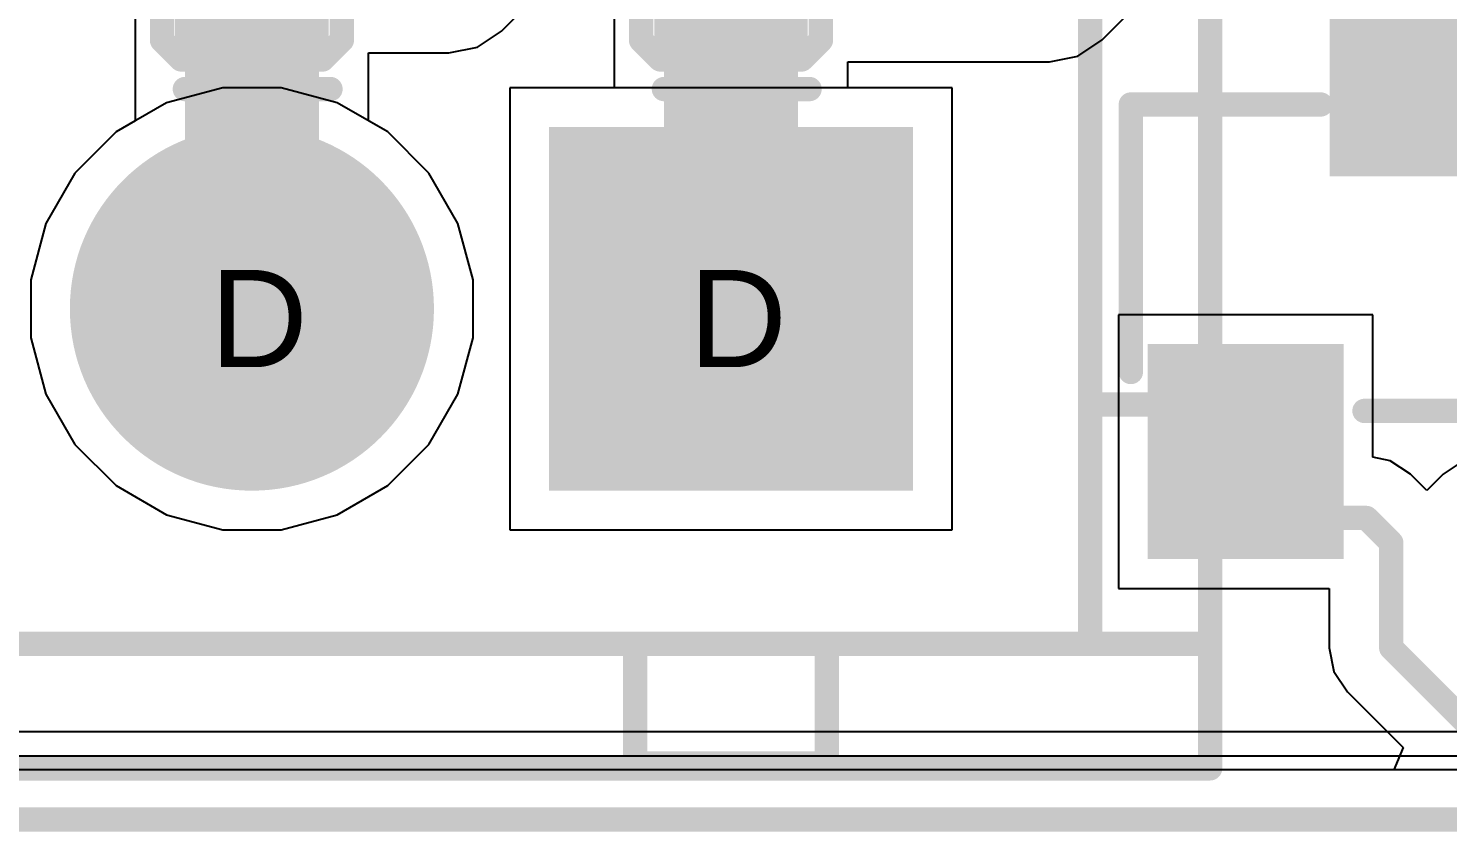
# Model space of a CAD drawing. Header units: inches. Extents: x 0 to 208, y 0 to 213.
# Drawn here: x 4.4575 to 4.7491, y -0.0025 to 0.1627 of the extents above; entities that cross this region are included whole.
import ezdxf

# ---------------------------------------------------------------- set-up
doc = ezdxf.new("R2010")
doc.units = ezdxf.units.IN
doc.header["$MEASUREMENT"] = 0
for name, color, linetype in [('Board_Outline', 216, 'Continuous'), ('Bottom Layer', 5, 'Continuous'), ('Bottom Overlay', 54, 'Continuous'), ('Bottom Paste', 16, 'Continuous'), ('Bottom Solder', 6, 'Continuous'), ('Drill Drawing', 1, 'Continuous'), ('L2_GND1', 16, 'Continuous'), ('L3_SIG1', 76, 'Continuous'), ('L4_PWR', 90, 'Continuous'), ('L5_GND2', 156, 'Continuous'), ('L6_SIG2', 130, 'Continuous'), ('L7_GND3', 216, 'Continuous'), ('Multi-Layer', 9, 'Continuous'), ('Pad Holes', 156, 'Continuous'), ('Top Layer', 1, 'Continuous'), ('Top Overlay', 2, 'Continuous'), ('Top Solder', 216, 'Continuous')]:
    doc.layers.add(name, color=color, linetype=linetype)
doc.styles.add('Arial', font='', dxfattribs={"height": 0.2})
doc.styles.get('Arial').set_extended_font_data('Arial')

# ---------------------------------------------------------------- blocks, each defined once
blk = doc.blocks.new('SOT_23_B_3')
at = {"layer": 'Bottom Layer'}
for points in [[(-0.05354, 0.05748), (-0.02126, 0.05748), (-0.02126, 0.02126), (-0.05354, 0.02126)], [(0.02126, 0.05748), (0.05354, 0.05748), (0.05354, 0.02126), (0.02126, 0.02126)], [(-0.01614, -0.02126), (0.01614, -0.02126), (0.01614, -0.05748), (-0.01614, -0.05748)]]:
    blk.add_hatch(color=5, dxfattribs=at).paths.add_polyline_path(points)
at = {"layer": 'Bottom Paste'}
for points in [[(-0.05354, 0.05748), (-0.02126, 0.05748), (-0.02126, 0.02126), (-0.05354, 0.02126)], [(0.02126, 0.05748), (0.05354, 0.05748), (0.05354, 0.02126), (0.02126, 0.02126)], [(-0.01614, -0.02126), (0.01614, -0.02126), (0.01614, -0.05748), (-0.01614, -0.05748)]]:
    blk.add_hatch(color=16, dxfattribs=at).paths.add_polyline_path(points)
at = {"layer": 'Bottom Solder'}
for points in [[(-0.05754, 0.06148), (-0.01726, 0.06148), (-0.01726, 0.01726), (-0.05754, 0.01726)], [(0.01726, 0.06148), (0.05754, 0.06148), (0.05754, 0.01726), (0.01726, 0.01726)], [(-0.02014, -0.01726), (0.02014, -0.01726), (0.02014, -0.06148), (-0.02014, -0.06148)]]:
    blk.add_hatch(color=6, dxfattribs=at).paths.add_polyline_path(points)
at = {"layer": 'Bottom Overlay'}
for points in [[(-0.066, 0.051, 0.005, 0.005, 0), (-0.066, 0.041, 0.005, 0.005, 0)], [(-0.061, 0.046, 0.005, 0.005, 0), (-0.066, 0.051, 0.005, 0.005, 0)], [(-0.061, 0.046, 0.005, 0.005, 0), (-0.066, 0.041, 0.005, 0.005, 0)], [(0.013, 0.031, 0.005, 0.005, 0), (-0.013, 0.031, 0.005, 0.005, 0)], [(-0.061, 0.023, 0.005, 0.005, 0), (-0.061, -0.032, 0.005, 0.005, 0)], [(0.061, 0.023, 0.005, 0.005, 0), (0.061, -0.032, 0.005, 0.005, 0)], [(-0.022, -0.032, 0.005, 0.005, 0), (-0.061, -0.032, 0.005, 0.005, 0)], [(0.061, -0.032, 0.005, 0.005, 0), (0.022, -0.032, 0.005, 0.005, 0)]]:
    blk.add_lwpolyline(points, format="xyseb", dxfattribs=at)
for points in [[(-0.06725, 0.051, 0.0025, 0.0025, 1), (-0.06475, 0.051, 0.0025, 0.0025, 1)], [(-0.06725, 0.051, 0.0025, 0.0025, 1), (-0.06475, 0.051, 0.0025, 0.0025, 1)], [(-0.06225, 0.046, 0.0025, 0.0025, 1), (-0.05975, 0.046, 0.0025, 0.0025, 1)], [(-0.06225, 0.046, 0.0025, 0.0025, 1), (-0.05975, 0.046, 0.0025, 0.0025, 1)], [(-0.06725, 0.041, 0.0025, 0.0025, 1), (-0.06475, 0.041, 0.0025, 0.0025, 1)], [(-0.06725, 0.041, 0.0025, 0.0025, 1), (-0.06475, 0.041, 0.0025, 0.0025, 1)], [(-0.01425, 0.031, 0.0025, 0.0025, 1), (-0.01175, 0.031, 0.0025, 0.0025, 1)], [(0.01175, 0.031, 0.0025, 0.0025, 1), (0.01425, 0.031, 0.0025, 0.0025, 1)], [(-0.06225, 0.023, 0.0025, 0.0025, 1), (-0.05975, 0.023, 0.0025, 0.0025, 1)], [(0.05975, 0.023, 0.0025, 0.0025, 1), (0.06225, 0.023, 0.0025, 0.0025, 1)], [(-0.06225, -0.032, 0.0025, 0.0025, 1), (-0.05975, -0.032, 0.0025, 0.0025, 1)], [(-0.06225, -0.032, 0.0025, 0.0025, 1), (-0.05975, -0.032, 0.0025, 0.0025, 1)], [(-0.02325, -0.032, 0.0025, 0.0025, 1), (-0.02075, -0.032, 0.0025, 0.0025, 1)], [(0.02075, -0.032, 0.0025, 0.0025, 1), (0.02325, -0.032, 0.0025, 0.0025, 1)], [(0.05975, -0.032, 0.0025, 0.0025, 1), (0.06225, -0.032, 0.0025, 0.0025, 1)], [(0.05975, -0.032, 0.0025, 0.0025, 1), (0.06225, -0.032, 0.0025, 0.0025, 1)]]:
    blk.add_lwpolyline(points, format="xyseb", close=True, dxfattribs=at)
blk = doc.blocks.new('DFN1006_2L__B__D____________B_105')
at = {"layer": 'Bottom Layer'}
for points in [[(-0.02067, 0.01378), (-0.00492, 0.01378), (-0.00492, -0.01378), (-0.02067, -0.01378)], [(0.00492, 0.01378), (0.02067, 0.01378), (0.02067, -0.01378), (0.00492, -0.01378)]]:
    blk.add_hatch(color=5, dxfattribs=at).paths.add_polyline_path(points)
at = {"layer": 'Bottom Paste'}
for points in [[(-0.02067, 0.01378), (-0.00492, 0.01378), (-0.00492, -0.01378), (-0.02067, -0.01378)], [(0.00492, 0.01378), (0.02067, 0.01378), (0.02067, -0.01378), (0.00492, -0.01378)]]:
    blk.add_hatch(color=16, dxfattribs=at).paths.add_polyline_path(points)
at = {"layer": 'Bottom Solder'}
for points in [[(-0.02267, 0.01578), (-0.00292, 0.01578), (-0.00292, -0.01578), (-0.02267, -0.01578)], [(0.00292, 0.01578), (0.02267, 0.01578), (0.02267, -0.01578), (0.00292, -0.01578)]]:
    blk.add_hatch(color=6, dxfattribs=at).paths.add_polyline_path(points)
at = {"layer": 'Bottom Overlay'}
for points in [[(-0.02474, 0.01453, 0.005, 0.005, 0), (-0.0208, 0.01847, 0.005, 0.005, 0)], [(-0.01, 0.01847, 0.005, 0.005, 0), (-0.0208, 0.01847, 0.005, 0.005, 0)], [(0.0208, 0.01847, 0.005, 0.005, 0), (0.01, 0.01847, 0.005, 0.005, 0)], [(0.02474, 0.01453, 0.005, 0.005, 0), (0.0208, 0.01847, 0.005, 0.005, 0)], [(-0.03082, -0.01378, 0.005, 0.005, 0), (-0.03082, 0.01614, 0.005, 0.005, 0)], [(0.03083, -0.01378, 0.005, 0.005, 0), (0.03083, 0.01614, 0.005, 0.005, 0)], [(-0.02474, -0.01453, 0.005, 0.005, 0), (-0.02474, 0.01453, 0.005, 0.005, 0)], [(0.02474, -0.01453, 0.005, 0.005, 0), (0.02474, 0.01453, 0.005, 0.005, 0)], [(-0.0208, -0.01847, 0.005, 0.005, 0), (-0.02474, -0.01453, 0.005, 0.005, 0)], [(0.0208, -0.01847, 0.005, 0.005, 0), (0.02474, -0.01453, 0.005, 0.005, 0)], [(-0.01962, -0.01847, 0.005, 0.005, 0), (-0.0208, -0.01847, 0.005, 0.005, 0)], [(-0.01, -0.01847, 0.005, 0.005, 0), (-0.01962, -0.01847, 0.005, 0.005, 0)], [(0.01962, -0.01847, 0.005, 0.005, 0), (0.01, -0.01847, 0.005, 0.005, 0)], [(0.0208, -0.01847, 0.005, 0.005, 0), (0.01962, -0.01847, 0.005, 0.005, 0)]]:
    blk.add_lwpolyline(points, format="xyseb", dxfattribs=at)
for points in [[(-0.02205, 0.01847, 0.0025, 0.0025, 1), (-0.01955, 0.01847, 0.0025, 0.0025, 1)], [(-0.02205, 0.01847, 0.0025, 0.0025, 1), (-0.01955, 0.01847, 0.0025, 0.0025, 1)], [(-0.01125, 0.01847, 0.0025, 0.0025, 1), (-0.00875, 0.01847, 0.0025, 0.0025, 1)], [(0.00875, 0.01847, 0.0025, 0.0025, 1), (0.01125, 0.01847, 0.0025, 0.0025, 1)], [(0.01955, 0.01847, 0.0025, 0.0025, 1), (0.02205, 0.01847, 0.0025, 0.0025, 1)], [(0.01955, 0.01847, 0.0025, 0.0025, 1), (0.02205, 0.01847, 0.0025, 0.0025, 1)], [(-0.03207, 0.01614, 0.0025, 0.0025, 1), (-0.02957, 0.01614, 0.0025, 0.0025, 1)], [(0.02958, 0.01614, 0.0025, 0.0025, 1), (0.03208, 0.01614, 0.0025, 0.0025, 1)], [(-0.02599, 0.01453, 0.0025, 0.0025, 1), (-0.02349, 0.01453, 0.0025, 0.0025, 1)], [(-0.02599, 0.01453, 0.0025, 0.0025, 1), (-0.02349, 0.01453, 0.0025, 0.0025, 1)], [(0.02349, 0.01453, 0.0025, 0.0025, 1), (0.02599, 0.01453, 0.0025, 0.0025, 1)], [(0.02349, 0.01453, 0.0025, 0.0025, 1), (0.02599, 0.01453, 0.0025, 0.0025, 1)], [(-0.03207, -0.01378, 0.0025, 0.0025, 1), (-0.02957, -0.01378, 0.0025, 0.0025, 1)], [(0.02958, -0.01378, 0.0025, 0.0025, 1), (0.03208, -0.01378, 0.0025, 0.0025, 1)], [(-0.02599, -0.01453, 0.0025, 0.0025, 1), (-0.02349, -0.01453, 0.0025, 0.0025, 1)], [(-0.02599, -0.01453, 0.0025, 0.0025, 1), (-0.02349, -0.01453, 0.0025, 0.0025, 1)], [(0.02349, -0.01453, 0.0025, 0.0025, 1), (0.02599, -0.01453, 0.0025, 0.0025, 1)], [(0.02349, -0.01453, 0.0025, 0.0025, 1), (0.02599, -0.01453, 0.0025, 0.0025, 1)], [(-0.02205, -0.01847, 0.0025, 0.0025, 1), (-0.01955, -0.01847, 0.0025, 0.0025, 1)], [(-0.02205, -0.01847, 0.0025, 0.0025, 1), (-0.01955, -0.01847, 0.0025, 0.0025, 1)], [(-0.02087, -0.01847, 0.0025, 0.0025, 1), (-0.01837, -0.01847, 0.0025, 0.0025, 1)], [(-0.02087, -0.01847, 0.0025, 0.0025, 1), (-0.01837, -0.01847, 0.0025, 0.0025, 1)], [(-0.01125, -0.01847, 0.0025, 0.0025, 1), (-0.00875, -0.01847, 0.0025, 0.0025, 1)], [(0.00875, -0.01847, 0.0025, 0.0025, 1), (0.01125, -0.01847, 0.0025, 0.0025, 1)], [(0.01837, -0.01847, 0.0025, 0.0025, 1), (0.02087, -0.01847, 0.0025, 0.0025, 1)], [(0.01837, -0.01847, 0.0025, 0.0025, 1), (0.02087, -0.01847, 0.0025, 0.0025, 1)], [(0.01955, -0.01847, 0.0025, 0.0025, 1), (0.02205, -0.01847, 0.0025, 0.0025, 1)], [(0.01955, -0.01847, 0.0025, 0.0025, 1), (0.02205, -0.01847, 0.0025, 0.0025, 1)]]:
    blk.add_lwpolyline(points, format="xyseb", close=True, dxfattribs=at)
blk = doc.blocks.new('DFN1006_2L__B__D____________B_106')
at = {"layer": 'Bottom Layer'}
for points in [[(-0.02067, 0.01378), (-0.00492, 0.01378), (-0.00492, -0.01378), (-0.02067, -0.01378)], [(0.00492, 0.01378), (0.02067, 0.01378), (0.02067, -0.01378), (0.00492, -0.01378)]]:
    blk.add_hatch(color=5, dxfattribs=at).paths.add_polyline_path(points)
at = {"layer": 'Bottom Paste'}
for points in [[(-0.02067, 0.01378), (-0.00492, 0.01378), (-0.00492, -0.01378), (-0.02067, -0.01378)], [(0.00492, 0.01378), (0.02067, 0.01378), (0.02067, -0.01378), (0.00492, -0.01378)]]:
    blk.add_hatch(color=16, dxfattribs=at).paths.add_polyline_path(points)
at = {"layer": 'Bottom Solder'}
for points in [[(-0.02267, 0.01578), (-0.00292, 0.01578), (-0.00292, -0.01578), (-0.02267, -0.01578)], [(0.00292, 0.01578), (0.02267, 0.01578), (0.02267, -0.01578), (0.00292, -0.01578)]]:
    blk.add_hatch(color=6, dxfattribs=at).paths.add_polyline_path(points)
at = {"layer": 'Bottom Overlay'}
for points in [[(-0.02474, 0.01453, 0.005, 0.005, 0), (-0.0208, 0.01847, 0.005, 0.005, 0)], [(-0.01, 0.01847, 0.005, 0.005, 0), (-0.0208, 0.01847, 0.005, 0.005, 0)], [(0.0208, 0.01847, 0.005, 0.005, 0), (0.01, 0.01847, 0.005, 0.005, 0)], [(0.02474, 0.01453, 0.005, 0.005, 0), (0.0208, 0.01847, 0.005, 0.005, 0)], [(-0.03082, -0.01378, 0.005, 0.005, 0), (-0.03082, 0.01614, 0.005, 0.005, 0)], [(0.03083, -0.01378, 0.005, 0.005, 0), (0.03083, 0.01614, 0.005, 0.005, 0)], [(-0.02474, -0.01453, 0.005, 0.005, 0), (-0.02474, 0.01453, 0.005, 0.005, 0)], [(0.02474, -0.01453, 0.005, 0.005, 0), (0.02474, 0.01453, 0.005, 0.005, 0)], [(-0.0208, -0.01847, 0.005, 0.005, 0), (-0.02474, -0.01453, 0.005, 0.005, 0)], [(0.0208, -0.01847, 0.005, 0.005, 0), (0.02474, -0.01453, 0.005, 0.005, 0)], [(-0.01962, -0.01847, 0.005, 0.005, 0), (-0.0208, -0.01847, 0.005, 0.005, 0)], [(-0.01, -0.01847, 0.005, 0.005, 0), (-0.01962, -0.01847, 0.005, 0.005, 0)], [(0.01962, -0.01847, 0.005, 0.005, 0), (0.01, -0.01847, 0.005, 0.005, 0)], [(0.0208, -0.01847, 0.005, 0.005, 0), (0.01962, -0.01847, 0.005, 0.005, 0)]]:
    blk.add_lwpolyline(points, format="xyseb", dxfattribs=at)
for points in [[(-0.02205, 0.01847, 0.0025, 0.0025, 1), (-0.01955, 0.01847, 0.0025, 0.0025, 1)], [(-0.02205, 0.01847, 0.0025, 0.0025, 1), (-0.01955, 0.01847, 0.0025, 0.0025, 1)], [(-0.01125, 0.01847, 0.0025, 0.0025, 1), (-0.00875, 0.01847, 0.0025, 0.0025, 1)], [(0.00875, 0.01847, 0.0025, 0.0025, 1), (0.01125, 0.01847, 0.0025, 0.0025, 1)], [(0.01955, 0.01847, 0.0025, 0.0025, 1), (0.02205, 0.01847, 0.0025, 0.0025, 1)], [(0.01955, 0.01847, 0.0025, 0.0025, 1), (0.02205, 0.01847, 0.0025, 0.0025, 1)], [(-0.03207, 0.01614, 0.0025, 0.0025, 1), (-0.02957, 0.01614, 0.0025, 0.0025, 1)], [(0.02958, 0.01614, 0.0025, 0.0025, 1), (0.03208, 0.01614, 0.0025, 0.0025, 1)], [(-0.02599, 0.01453, 0.0025, 0.0025, 1), (-0.02349, 0.01453, 0.0025, 0.0025, 1)], [(-0.02599, 0.01453, 0.0025, 0.0025, 1), (-0.02349, 0.01453, 0.0025, 0.0025, 1)], [(0.02349, 0.01453, 0.0025, 0.0025, 1), (0.02599, 0.01453, 0.0025, 0.0025, 1)], [(0.02349, 0.01453, 0.0025, 0.0025, 1), (0.02599, 0.01453, 0.0025, 0.0025, 1)], [(-0.03207, -0.01378, 0.0025, 0.0025, 1), (-0.02957, -0.01378, 0.0025, 0.0025, 1)], [(0.02958, -0.01378, 0.0025, 0.0025, 1), (0.03208, -0.01378, 0.0025, 0.0025, 1)], [(-0.02599, -0.01453, 0.0025, 0.0025, 1), (-0.02349, -0.01453, 0.0025, 0.0025, 1)], [(-0.02599, -0.01453, 0.0025, 0.0025, 1), (-0.02349, -0.01453, 0.0025, 0.0025, 1)], [(0.02349, -0.01453, 0.0025, 0.0025, 1), (0.02599, -0.01453, 0.0025, 0.0025, 1)], [(0.02349, -0.01453, 0.0025, 0.0025, 1), (0.02599, -0.01453, 0.0025, 0.0025, 1)], [(-0.02205, -0.01847, 0.0025, 0.0025, 1), (-0.01955, -0.01847, 0.0025, 0.0025, 1)], [(-0.02205, -0.01847, 0.0025, 0.0025, 1), (-0.01955, -0.01847, 0.0025, 0.0025, 1)], [(-0.02087, -0.01847, 0.0025, 0.0025, 1), (-0.01837, -0.01847, 0.0025, 0.0025, 1)], [(-0.02087, -0.01847, 0.0025, 0.0025, 1), (-0.01837, -0.01847, 0.0025, 0.0025, 1)], [(-0.01125, -0.01847, 0.0025, 0.0025, 1), (-0.00875, -0.01847, 0.0025, 0.0025, 1)], [(0.00875, -0.01847, 0.0025, 0.0025, 1), (0.01125, -0.01847, 0.0025, 0.0025, 1)], [(0.01837, -0.01847, 0.0025, 0.0025, 1), (0.02087, -0.01847, 0.0025, 0.0025, 1)], [(0.01837, -0.01847, 0.0025, 0.0025, 1), (0.02087, -0.01847, 0.0025, 0.0025, 1)], [(0.01955, -0.01847, 0.0025, 0.0025, 1), (0.02205, -0.01847, 0.0025, 0.0025, 1)], [(0.01955, -0.01847, 0.0025, 0.0025, 1), (0.02205, -0.01847, 0.0025, 0.0025, 1)]]:
    blk.add_lwpolyline(points, format="xyseb", close=True, dxfattribs=at)
blk = doc.blocks.new('HC_XH_3A_R_529')
at = {"layer": 'Bottom Layer'}
h = blk.add_hatch(color=5, dxfattribs=at)
edge = h.paths.add_edge_path()
edge.add_arc((0, 0), 0.03543, 0, 360)
blk.add_hatch(color=5, dxfattribs=at).paths.add_polyline_path([(0.06299, 0.03543), (0.13386, 0.03543), (0.13386, -0.03543), (0.06299, -0.03543)])
at = {"layer": 'Bottom Solder'}
h = blk.add_hatch(color=6, dxfattribs=at)
edge = h.paths.add_edge_path()
edge.add_arc((0, 0), 0.0374, 0, 360)
blk.add_hatch(color=6, dxfattribs=at).paths.add_polyline_path([(0.06102, 0.0374), (0.13583, 0.0374), (0.13583, -0.0374), (0.06102, -0.0374)])
at = {"layer": 'L2_GND1'}
h = blk.add_hatch(color=16, dxfattribs=at)
edge = h.paths.add_edge_path()
edge.add_arc((0, 0), 0.03543, 0, 360)
blk.add_hatch(color=16, dxfattribs=at).paths.add_polyline_path([(0.06299, 0.03543), (0.13386, 0.03543), (0.13386, -0.03543), (0.06299, -0.03543)])
at = {"layer": 'L3_SIG1'}
h = blk.add_hatch(color=76, dxfattribs=at)
edge = h.paths.add_edge_path()
edge.add_arc((0, 0), 0.03543, 0, 360)
blk.add_hatch(color=76, dxfattribs=at).paths.add_polyline_path([(0.06299, 0.03543), (0.13386, 0.03543), (0.13386, -0.03543), (0.06299, -0.03543)])
at = {"layer": 'L4_PWR'}
h = blk.add_hatch(color=90, dxfattribs=at)
edge = h.paths.add_edge_path()
edge.add_arc((0, 0), 0.03543, 0, 360)
blk.add_hatch(color=90, dxfattribs=at).paths.add_polyline_path([(0.06299, 0.03543), (0.13386, 0.03543), (0.13386, -0.03543), (0.06299, -0.03543)])
at = {"layer": 'L5_GND2'}
h = blk.add_hatch(color=156, dxfattribs=at)
edge = h.paths.add_edge_path()
edge.add_arc((0, 0), 0.03543, 0, 360)
blk.add_hatch(color=156, dxfattribs=at).paths.add_polyline_path([(0.06299, 0.03543), (0.13386, 0.03543), (0.13386, -0.03543), (0.06299, -0.03543)])
at = {"layer": 'L6_SIG2'}
h = blk.add_hatch(color=130, dxfattribs=at)
edge = h.paths.add_edge_path()
edge.add_arc((0, 0), 0.03543, 0, 360)
blk.add_hatch(color=130, dxfattribs=at).paths.add_polyline_path([(0.06299, 0.03543), (0.13386, 0.03543), (0.13386, -0.03543), (0.06299, -0.03543)])
at = {"layer": 'L7_GND3'}
h = blk.add_hatch(color=216, dxfattribs=at)
edge = h.paths.add_edge_path()
edge.add_arc((0, 0), 0.03543, 0, 360)
blk.add_hatch(color=216, dxfattribs=at).paths.add_polyline_path([(0.06299, 0.03543), (0.13386, 0.03543), (0.13386, -0.03543), (0.06299, -0.03543)])
at = {"layer": 'Multi-Layer'}
h = blk.add_hatch(color=9, dxfattribs=at)
edge = h.paths.add_edge_path()
edge.add_arc((0, 0), 0.03543, 0, 360)
blk.add_hatch(color=9, dxfattribs=at).paths.add_polyline_path([(0.06299, 0.03543), (0.13386, 0.03543), (0.13386, -0.03543), (0.06299, -0.03543)])
at = {"layer": 'Pad Holes'}
h = blk.add_hatch(color=7, dxfattribs=at)
edge = h.paths.add_edge_path()
edge.add_arc((0, 0), 0.01969, 0, 360)
h = blk.add_hatch(color=7, dxfattribs=at)
edge = h.paths.add_edge_path()
edge.add_arc((0.09842, 0), 0.01969, 0, 360)
at = {"layer": 'Top Layer'}
h = blk.add_hatch(color=1, dxfattribs=at)
edge = h.paths.add_edge_path()
edge.add_arc((0, 0), 0.03543, 0, 360)
blk.add_hatch(color=1, dxfattribs=at).paths.add_polyline_path([(0.06299, 0.03543), (0.13386, 0.03543), (0.13386, -0.03543), (0.06299, -0.03543)])
at = {"layer": 'Top Solder'}
h = blk.add_hatch(color=216, dxfattribs=at)
edge = h.paths.add_edge_path()
edge.add_arc((0, 0), 0.0374, 0, 360)
blk.add_hatch(color=216, dxfattribs=at).paths.add_polyline_path([(0.06102, 0.0374), (0.13583, 0.0374), (0.13583, -0.0374), (0.06102, -0.0374)])
at = {"layer": 'Top Overlay'}
for points in [[(0.19685, -0.09449, 0.005, 0.005, 0), (0.19685, 0.13386, 0.005, 0.005, 0)], [(0.17224, -0.0689, 0.005, 0.005, 0), (0.17224, 0.10827, 0.005, 0.005, 0)], [(0.17224, -0.0689, 0.005, 0.005, 0), (0.17224, -0.01969, 0.005, 0.005, 0)], [(0.17224, -0.01969, 0.005, 0.005, 0), (0.19685, -0.01969, 0.005, 0.005, 0)], [(0.19685, -0.0689, 0.005, 0.005, 0), (0.19685, -0.01969, 0.005, 0.005, 0)], [(-0.17717, -0.0689, 0.005, 0.005, 0), (0.17224, -0.0689, 0.005, 0.005, 0)], [(0.07874, -0.09351, 0.005, 0.005, 0), (0.07874, -0.0689, 0.005, 0.005, 0)], [(0.07874, -0.0689, 0.005, 0.005, 0), (0.11811, -0.0689, 0.005, 0.005, 0)], [(0.11811, -0.09351, 0.005, 0.005, 0), (0.11811, -0.0689, 0.005, 0.005, 0)], [(0.17224, -0.0689, 0.005, 0.005, 0), (0.19685, -0.0689, 0.005, 0.005, 0)], [(-0.19685, -0.09449, 0.005, 0.005, 0), (0.19685, -0.09449, 0.005, 0.005, 0)], [(0.07874, -0.09351, 0.005, 0.005, 0), (0.11811, -0.09351, 0.005, 0.005, 0)]]:
    blk.add_lwpolyline(points, format="xyseb", dxfattribs=at)
for points in [[(0.17099, -0.01969, 0.0025, 0.0025, 1), (0.17349, -0.01969, 0.0025, 0.0025, 1)], [(0.17099, -0.01969, 0.0025, 0.0025, 1), (0.17349, -0.01969, 0.0025, 0.0025, 1)], [(0.1956, -0.01969, 0.0025, 0.0025, 1), (0.1981, -0.01969, 0.0025, 0.0025, 1)], [(0.1956, -0.01969, 0.0025, 0.0025, 1), (0.1981, -0.01969, 0.0025, 0.0025, 1)], [(0.07749, -0.0689, 0.0025, 0.0025, 1), (0.07999, -0.0689, 0.0025, 0.0025, 1)], [(0.07749, -0.0689, 0.0025, 0.0025, 1), (0.07999, -0.0689, 0.0025, 0.0025, 1)], [(0.11686, -0.0689, 0.0025, 0.0025, 1), (0.11936, -0.0689, 0.0025, 0.0025, 1)], [(0.11686, -0.0689, 0.0025, 0.0025, 1), (0.11936, -0.0689, 0.0025, 0.0025, 1)], [(0.17099, -0.0689, 0.0025, 0.0025, 1), (0.17349, -0.0689, 0.0025, 0.0025, 1)], [(0.17099, -0.0689, 0.0025, 0.0025, 1), (0.17349, -0.0689, 0.0025, 0.0025, 1)], [(0.17099, -0.0689, 0.0025, 0.0025, 1), (0.17349, -0.0689, 0.0025, 0.0025, 1)], [(0.17099, -0.0689, 0.0025, 0.0025, 1), (0.17349, -0.0689, 0.0025, 0.0025, 1)], [(0.1956, -0.0689, 0.0025, 0.0025, 1), (0.1981, -0.0689, 0.0025, 0.0025, 1)], [(0.1956, -0.0689, 0.0025, 0.0025, 1), (0.1981, -0.0689, 0.0025, 0.0025, 1)], [(0.07749, -0.09351, 0.0025, 0.0025, 1), (0.07999, -0.09351, 0.0025, 0.0025, 1)], [(0.07749, -0.09351, 0.0025, 0.0025, 1), (0.07999, -0.09351, 0.0025, 0.0025, 1)], [(0.11686, -0.09351, 0.0025, 0.0025, 1), (0.11936, -0.09351, 0.0025, 0.0025, 1)], [(0.11686, -0.09351, 0.0025, 0.0025, 1), (0.11936, -0.09351, 0.0025, 0.0025, 1)], [(0.1956, -0.09449, 0.0025, 0.0025, 1), (0.1981, -0.09449, 0.0025, 0.0025, 1)], [(0.1956, -0.09449, 0.0025, 0.0025, 1), (0.1981, -0.09449, 0.0025, 0.0025, 1)]]:
    blk.add_lwpolyline(points, format="xyseb", close=True, dxfattribs=at)

msp = doc.modelspace()

# ---------------------------------------------------------------- hatches: boundary and pattern name
at = {"layer": 'Bottom Layer'}
for points in [[(4.48965, 0.10786), (4.5172, 0.10786), (4.5172, 0.17608), (4.48965, 0.17608)], [(4.58807, 0.10786), (4.61563, 0.10786), (4.61563, 0.17608), (4.58807, 0.17608)]]:
    msp.add_hatch(color=5, dxfattribs=at).paths.add_polyline_path(points)

# ---------------------------------------------------------------- linework, layer by layer
at = {"layer": 'Board_Outline'}
msp.add_lwpolyline([(0, 0, 0.005, 0.005, 0), (5.90551, 0, 0.005, 0.005, 0)], format="xyseb", dxfattribs=at)
at = {"layer": 'Bottom Layer'}
for p, q in [((4.6781, 0.16026), (4.70881, 0.19098)), ((4.47945, 0.17608), (4.47945, 0.14362)), ((4.57787, 0.17608), (4.57787, 0.15043)), ((4.55473, 0.1621), (4.56281, 0.17019)), ((4.54977, 0.15878), (4.55473, 0.1621)), ((4.5274, 0.14362), (4.5274, 0.15762)), ((4.5274, 0.15762), (4.54391, 0.15762)), ((4.54391, 0.15762), (4.54977, 0.15878)), ((4.67314, 0.15695), (4.6781, 0.16026)), ((4.62583, 0.15043), (4.62583, 0.15578)), ((4.62583, 0.15578), (4.66728, 0.15578)), ((4.66728, 0.15578), (4.67314, 0.15695)), ((4.57787, 0.15043), (4.55642, 0.15043)), ((4.55642, 0.15043), (4.55642, 0.05957)), ((4.64728, 0.15043), (4.62583, 0.15043)), ((4.64728, 0.05957), (4.64728, 0.15043)), ((4.47945, 0.14362), (4.47553, 0.14136)), ((4.53132, 0.14136), (4.5274, 0.14362)), ((4.47553, 0.14136), (4.46707, 0.1329)), ((4.53978, 0.1329), (4.53132, 0.14136)), ((4.46707, 0.1329), (4.46109, 0.12254)), ((4.54576, 0.12254), (4.53978, 0.1329)), ((4.46109, 0.12254), (4.45799, 0.11098)), ((4.54886, 0.11098), (4.54576, 0.12254)), ((4.45799, 0.11098), (4.45799, 0.09902)), ((4.54886, 0.09902), (4.54886, 0.11098)), ((4.73374, 0.10374), (4.68146, 0.10374)), ((4.68146, 0.10374), (4.68146, 0.04752)), ((4.73374, 0.07447), (4.73374, 0.10374)), ((4.45799, 0.09902), (4.46109, 0.08746)), ((4.54576, 0.08746), (4.54886, 0.09902)), ((4.46109, 0.08746), (4.46707, 0.0771)), ((4.53978, 0.0771), (4.54576, 0.08746)), ((4.46707, 0.0771), (4.47553, 0.06864)), ((4.53132, 0.06864), (4.53978, 0.0771)), ((4.73728, 0.07376), (4.73374, 0.07447)), ((4.74142, 0.071), (4.73728, 0.07376)), ((4.75229, 0.07376), (4.74815, 0.071)), ((4.74478, 0.06763), (4.74142, 0.071)), ((4.74815, 0.071), (4.74478, 0.06763)), ((4.47553, 0.06864), (4.48589, 0.06266)), ((4.52096, 0.06266), (4.53132, 0.06864)), ((4.48589, 0.06266), (4.49744, 0.05957)), ((4.50941, 0.05957), (4.52096, 0.06266)), ((4.49744, 0.05957), (4.50941, 0.05957)), ((4.55642, 0.05957), (4.64728, 0.05957)), ((4.68146, 0.04752), (4.72476, 0.04752)), ((4.72476, 0.04752), (4.72476, 0.03527)), ((4.72476, 0.03527), (4.72573, 0.0304)), ((4.72573, 0.0304), (4.72849, 0.02626)), ((4.72849, 0.02626), (4.73993, 0.01481)), ((4.73993, 0.01481), (4.73802, 0.0102)), ((4.73802, 0.0102), (3.69723, 0.0102))]:
    msp.add_line(p, q, dxfattribs=at)
for points in [[(4.7076, 0.07563, 0.005, 0.005, 0), (4.72124, 0.06199, 0.005, 0.005, 0)], [(4.72124, 0.06199, 0.005, 0.005, 0), (4.7324, 0.06199, 0.005, 0.005, 0)], [(4.7324, 0.06199, 0.005, 0.005, 0), (4.7375, 0.05689, 0.005, 0.005, 0)], [(4.7375, 0.03527, 0.005, 0.005, 0), (4.7375, 0.05689, 0.005, 0.005, 0)], [(4.7375, 0.03527, 0.005, 0.005, 0), (4.75611, 0.01666, 0.005, 0.005, 0)]]:
    msp.add_lwpolyline(points, format="xyseb", dxfattribs=at)
for points in [[(4.70635, 0.07563, 0.0025, 0.0025, 1), (4.70885, 0.07563, 0.0025, 0.0025, 1)], [(4.71999, 0.06199, 0.0025, 0.0025, 1), (4.72249, 0.06199, 0.0025, 0.0025, 1)], [(4.71999, 0.06199, 0.0025, 0.0025, 1), (4.72249, 0.06199, 0.0025, 0.0025, 1)], [(4.73115, 0.06199, 0.0025, 0.0025, 1), (4.73365, 0.06199, 0.0025, 0.0025, 1)], [(4.73115, 0.06199, 0.0025, 0.0025, 1), (4.73365, 0.06199, 0.0025, 0.0025, 1)], [(4.73625, 0.05689, 0.0025, 0.0025, 1), (4.73875, 0.05689, 0.0025, 0.0025, 1)], [(4.73625, 0.05689, 0.0025, 0.0025, 1), (4.73875, 0.05689, 0.0025, 0.0025, 1)], [(4.73625, 0.03527, 0.0025, 0.0025, 1), (4.73875, 0.03527, 0.0025, 0.0025, 1)], [(4.73625, 0.03527, 0.0025, 0.0025, 1), (4.73875, 0.03527, 0.0025, 0.0025, 1)]]:
    msp.add_lwpolyline(points, format="xyseb", close=True, dxfattribs=at)
at = {"layer": 'L2_GND1'}
for p, q in [((4.49744, 0.15043), (4.48589, 0.14734)), ((4.50941, 0.15043), (4.49744, 0.15043)), ((4.52096, 0.14734), (4.50941, 0.15043)), ((4.64728, 0.15043), (4.55642, 0.15043)), ((4.55642, 0.15043), (4.55642, 0.05957)), ((4.64728, 0.05957), (4.64728, 0.15043)), ((4.48589, 0.14734), (4.47553, 0.14136)), ((4.53132, 0.14136), (4.52096, 0.14734)), ((4.47553, 0.14136), (4.46707, 0.1329)), ((4.53978, 0.1329), (4.53132, 0.14136)), ((4.46707, 0.1329), (4.46109, 0.12254)), ((4.54576, 0.12254), (4.53978, 0.1329)), ((4.46109, 0.12254), (4.45799, 0.11098)), ((4.54886, 0.11098), (4.54576, 0.12254)), ((4.45799, 0.11098), (4.45799, 0.09902)), ((4.54886, 0.09902), (4.54886, 0.11098)), ((4.45799, 0.09902), (4.46109, 0.08746)), ((4.54576, 0.08746), (4.54886, 0.09902)), ((4.46109, 0.08746), (4.46707, 0.0771)), ((4.53978, 0.0771), (4.54576, 0.08746)), ((4.46707, 0.0771), (4.47553, 0.06864)), ((4.53132, 0.06864), (4.53978, 0.0771)), ((4.47553, 0.06864), (4.48589, 0.06266)), ((4.52096, 0.06266), (4.53132, 0.06864)), ((4.48589, 0.06266), (4.49744, 0.05957)), ((4.50941, 0.05957), (4.52096, 0.06266)), ((4.49744, 0.05957), (4.50941, 0.05957)), ((4.55642, 0.05957), (4.64728, 0.05957)), ((5.33184, 0.0102), (3.69723, 0.0102))]:
    msp.add_line(p, q, dxfattribs=at)
at = {"layer": 'L3_SIG1'}
for p, q in [((4.49744, 0.15043), (4.48589, 0.14734)), ((4.50941, 0.15043), (4.49744, 0.15043)), ((4.52096, 0.14734), (4.50941, 0.15043)), ((4.64728, 0.15043), (4.55642, 0.15043)), ((4.55642, 0.15043), (4.55642, 0.05957)), ((4.64728, 0.05957), (4.64728, 0.15043)), ((4.48589, 0.14734), (4.47553, 0.14136)), ((4.53132, 0.14136), (4.52096, 0.14734)), ((4.47553, 0.14136), (4.46707, 0.1329)), ((4.53978, 0.1329), (4.53132, 0.14136)), ((4.46707, 0.1329), (4.46109, 0.12254)), ((4.54576, 0.12254), (4.53978, 0.1329)), ((4.46109, 0.12254), (4.45799, 0.11098)), ((4.54886, 0.11098), (4.54576, 0.12254)), ((4.45799, 0.11098), (4.45799, 0.09902)), ((4.54886, 0.09902), (4.54886, 0.11098)), ((4.45799, 0.09902), (4.46109, 0.08746)), ((4.54576, 0.08746), (4.54886, 0.09902)), ((4.46109, 0.08746), (4.46707, 0.0771)), ((4.53978, 0.0771), (4.54576, 0.08746)), ((4.46707, 0.0771), (4.47553, 0.06864)), ((4.53132, 0.06864), (4.53978, 0.0771)), ((4.47553, 0.06864), (4.48589, 0.06266)), ((4.52096, 0.06266), (4.53132, 0.06864)), ((4.48589, 0.06266), (4.49744, 0.05957)), ((4.50941, 0.05957), (4.52096, 0.06266)), ((4.49744, 0.05957), (4.50941, 0.05957)), ((4.55642, 0.05957), (4.64728, 0.05957)), ((5.094, 0.013), (3.776, 0.013))]:
    msp.add_line(p, q, dxfattribs=at)
at = {"layer": 'L4_PWR'}
for p, q in [((4.49744, 0.15043), (4.48589, 0.14734)), ((4.50941, 0.15043), (4.49744, 0.15043)), ((4.52096, 0.14734), (4.50941, 0.15043)), ((4.64728, 0.15043), (4.55642, 0.15043)), ((4.55642, 0.15043), (4.55642, 0.05957)), ((4.64728, 0.05957), (4.64728, 0.15043)), ((4.48589, 0.14734), (4.47553, 0.14136)), ((4.53132, 0.14136), (4.52096, 0.14734)), ((4.47553, 0.14136), (4.46707, 0.1329)), ((4.53978, 0.1329), (4.53132, 0.14136)), ((4.46707, 0.1329), (4.46109, 0.12254)), ((4.54576, 0.12254), (4.53978, 0.1329)), ((4.46109, 0.12254), (4.45799, 0.11098)), ((4.54886, 0.11098), (4.54576, 0.12254)), ((4.45799, 0.11098), (4.45799, 0.09902)), ((4.54886, 0.09902), (4.54886, 0.11098)), ((4.45799, 0.09902), (4.46109, 0.08746)), ((4.54576, 0.08746), (4.54886, 0.09902)), ((4.46109, 0.08746), (4.46707, 0.0771)), ((4.53978, 0.0771), (4.54576, 0.08746)), ((4.46707, 0.0771), (4.47553, 0.06864)), ((4.53132, 0.06864), (4.53978, 0.0771)), ((4.47553, 0.06864), (4.48589, 0.06266)), ((4.52096, 0.06266), (4.53132, 0.06864)), ((4.48589, 0.06266), (4.49744, 0.05957)), ((4.50941, 0.05957), (4.52096, 0.06266)), ((4.49744, 0.05957), (4.50941, 0.05957)), ((4.55642, 0.05957), (4.64728, 0.05957)), ((5.89532, 0.0102), (3.69723, 0.0102))]:
    msp.add_line(p, q, dxfattribs=at)
at = {"layer": 'L5_GND2'}
for p, q in [((4.49744, 0.15043), (4.48589, 0.14734)), ((4.50941, 0.15043), (4.49744, 0.15043)), ((4.52096, 0.14734), (4.50941, 0.15043)), ((4.64728, 0.15043), (4.55642, 0.15043)), ((4.55642, 0.15043), (4.55642, 0.05957)), ((4.64728, 0.05957), (4.64728, 0.15043)), ((4.48589, 0.14734), (4.47553, 0.14136)), ((4.53132, 0.14136), (4.52096, 0.14734)), ((4.47553, 0.14136), (4.46707, 0.1329)), ((4.53978, 0.1329), (4.53132, 0.14136)), ((4.46707, 0.1329), (4.46109, 0.12254)), ((4.54576, 0.12254), (4.53978, 0.1329)), ((4.46109, 0.12254), (4.45799, 0.11098)), ((4.54886, 0.11098), (4.54576, 0.12254)), ((4.45799, 0.11098), (4.45799, 0.09902)), ((4.54886, 0.09902), (4.54886, 0.11098)), ((4.45799, 0.09902), (4.46109, 0.08746)), ((4.54576, 0.08746), (4.54886, 0.09902)), ((4.46109, 0.08746), (4.46707, 0.0771)), ((4.53978, 0.0771), (4.54576, 0.08746)), ((4.46707, 0.0771), (4.47553, 0.06864)), ((4.53132, 0.06864), (4.53978, 0.0771)), ((4.47553, 0.06864), (4.48589, 0.06266)), ((4.52096, 0.06266), (4.53132, 0.06864)), ((4.48589, 0.06266), (4.49744, 0.05957)), ((4.50941, 0.05957), (4.52096, 0.06266)), ((4.49744, 0.05957), (4.50941, 0.05957)), ((4.55642, 0.05957), (4.64728, 0.05957)), ((5.89532, 0.0102), (3.69723, 0.0102))]:
    msp.add_line(p, q, dxfattribs=at)
at = {"layer": 'L6_SIG2'}
for p, q in [((4.49744, 0.15043), (4.48589, 0.14734)), ((4.50941, 0.15043), (4.49744, 0.15043)), ((4.52096, 0.14734), (4.50941, 0.15043)), ((4.64728, 0.15043), (4.55642, 0.15043)), ((4.55642, 0.15043), (4.55642, 0.05957)), ((4.64728, 0.05957), (4.64728, 0.15043)), ((4.48589, 0.14734), (4.47553, 0.14136)), ((4.53132, 0.14136), (4.52096, 0.14734)), ((4.47553, 0.14136), (4.46707, 0.1329)), ((4.53978, 0.1329), (4.53132, 0.14136)), ((4.46707, 0.1329), (4.46109, 0.12254)), ((4.54576, 0.12254), (4.53978, 0.1329)), ((4.46109, 0.12254), (4.45799, 0.11098)), ((4.54886, 0.11098), (4.54576, 0.12254)), ((4.45799, 0.11098), (4.45799, 0.09902)), ((4.54886, 0.09902), (4.54886, 0.11098)), ((4.45799, 0.09902), (4.46109, 0.08746)), ((4.54576, 0.08746), (4.54886, 0.09902)), ((4.46109, 0.08746), (4.46707, 0.0771)), ((4.53978, 0.0771), (4.54576, 0.08746)), ((4.46707, 0.0771), (4.47553, 0.06864)), ((4.53132, 0.06864), (4.53978, 0.0771)), ((4.47553, 0.06864), (4.48589, 0.06266)), ((4.52096, 0.06266), (4.53132, 0.06864)), ((4.48589, 0.06266), (4.49744, 0.05957)), ((4.50941, 0.05957), (4.52096, 0.06266)), ((4.49744, 0.05957), (4.50941, 0.05957)), ((4.55642, 0.05957), (4.64728, 0.05957)), ((5.098, 0.018), (3.788, 0.018))]:
    msp.add_line(p, q, dxfattribs=at)
at = {"layer": 'L7_GND3'}
for p, q in [((4.49744, 0.15043), (4.48589, 0.14734)), ((4.50941, 0.15043), (4.49744, 0.15043)), ((4.52096, 0.14734), (4.50941, 0.15043)), ((4.64728, 0.15043), (4.55642, 0.15043)), ((4.55642, 0.15043), (4.55642, 0.05957)), ((4.64728, 0.05957), (4.64728, 0.15043)), ((4.48589, 0.14734), (4.47553, 0.14136)), ((4.53132, 0.14136), (4.52096, 0.14734)), ((4.47553, 0.14136), (4.46707, 0.1329)), ((4.53978, 0.1329), (4.53132, 0.14136)), ((4.46707, 0.1329), (4.46109, 0.12254)), ((4.54576, 0.12254), (4.53978, 0.1329)), ((4.46109, 0.12254), (4.45799, 0.11098)), ((4.54886, 0.11098), (4.54576, 0.12254)), ((4.45799, 0.11098), (4.45799, 0.09902)), ((4.54886, 0.09902), (4.54886, 0.11098)), ((4.45799, 0.09902), (4.46109, 0.08746)), ((4.54576, 0.08746), (4.54886, 0.09902)), ((4.46109, 0.08746), (4.46707, 0.0771)), ((4.53978, 0.0771), (4.54576, 0.08746)), ((4.46707, 0.0771), (4.47553, 0.06864)), ((4.53132, 0.06864), (4.53978, 0.0771)), ((4.47553, 0.06864), (4.48589, 0.06266)), ((4.52096, 0.06266), (4.53132, 0.06864)), ((4.48589, 0.06266), (4.49744, 0.05957)), ((4.50941, 0.05957), (4.52096, 0.06266)), ((4.49744, 0.05957), (4.50941, 0.05957)), ((4.55642, 0.05957), (4.64728, 0.05957)), ((5.89532, 0.0102), (3.69723, 0.0102))]:
    msp.add_line(p, q, dxfattribs=at)
at = {"layer": 'Top Layer'}
for p, q in [((4.49744, 0.15043), (4.48589, 0.14734)), ((4.50941, 0.15043), (4.49744, 0.15043)), ((4.52096, 0.14734), (4.50941, 0.15043)), ((4.64728, 0.15043), (4.55642, 0.15043)), ((4.55642, 0.15043), (4.55642, 0.05957)), ((4.64728, 0.05957), (4.64728, 0.15043)), ((4.48589, 0.14734), (4.47553, 0.14136)), ((4.53132, 0.14136), (4.52096, 0.14734)), ((4.47553, 0.14136), (4.46707, 0.1329)), ((4.53978, 0.1329), (4.53132, 0.14136)), ((4.46707, 0.1329), (4.46109, 0.12254)), ((4.54576, 0.12254), (4.53978, 0.1329)), ((4.46109, 0.12254), (4.45799, 0.11098)), ((4.54886, 0.11098), (4.54576, 0.12254)), ((4.45799, 0.11098), (4.45799, 0.09902)), ((4.54886, 0.09902), (4.54886, 0.11098)), ((4.45799, 0.09902), (4.46109, 0.08746)), ((4.54576, 0.08746), (4.54886, 0.09902)), ((4.46109, 0.08746), (4.46707, 0.0771)), ((4.53978, 0.0771), (4.54576, 0.08746)), ((4.46707, 0.0771), (4.47553, 0.06864)), ((4.53132, 0.06864), (4.53978, 0.0771)), ((4.47553, 0.06864), (4.48589, 0.06266)), ((4.52096, 0.06266), (4.53132, 0.06864)), ((4.48589, 0.06266), (4.49744, 0.05957)), ((4.50941, 0.05957), (4.52096, 0.06266)), ((4.49744, 0.05957), (4.50941, 0.05957)), ((4.55642, 0.05957), (4.64728, 0.05957)), ((4.77532, 0.0102), (3.69723, 0.0102))]:
    msp.add_line(p, q, dxfattribs=at)
msp.add_lwpolyline([(4.50343, 0.105, 0.01, 0.01, 0), (4.50343, 0.10543, 0.01, 0.01, 0)], format="xyseb", dxfattribs=at)
for points in [[(4.50093, 0.10543, 0.005, 0.005, 1), (4.50593, 0.10543, 0.005, 0.005, 1)], [(4.50093, 0.105, 0.005, 0.005, 1), (4.50593, 0.105, 0.005, 0.005, 1)]]:
    msp.add_lwpolyline(points, format="xyseb", close=True, dxfattribs=at)

# ---------------------------------------------------------------- block references
msp.add_blockref('HC_XH_3A_R_529', (4.50343, 0.105))
for name, p, rotation in [('DFN1006_2L__B__D____________B_105', (4.50343, 0.181), 270), ('DFN1006_2L__B__D____________B_106', (4.60185, 0.181), 270), ('SOT_23_B_3', (4.745, 0.115), 180)]:
    msp.add_blockref(name, p, dxfattribs=dict(rotation=rotation))

# ---------------------------------------------------------------- texts
at = {"layer": 'Drill Drawing', "style": 'Arial'}
for p in [(4.49476, 0.093), (4.59319, 0.093)]:
    msp.add_text('D', height=0.02, dxfattribs=at).set_placement(p)

doc.saveas('drawing.dxf')
